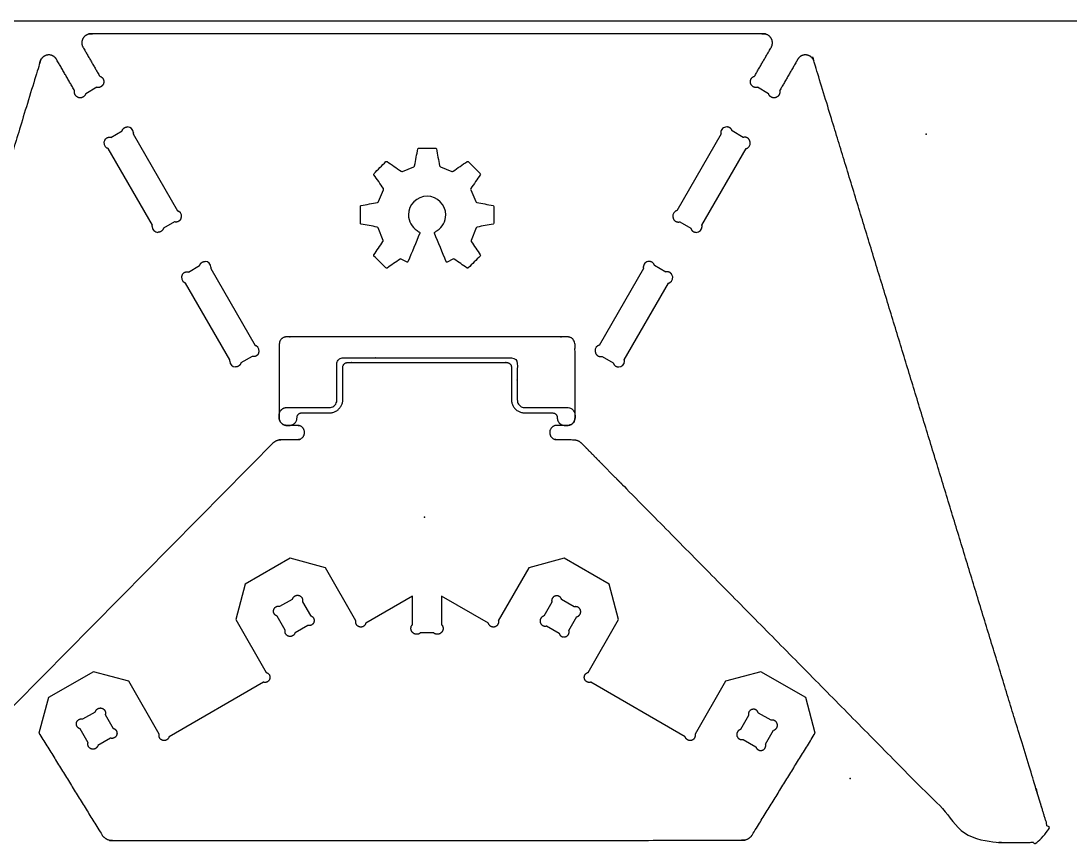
# Model space of a CAD drawing. Header units: millimetres. Extents: x 0 to 2438, y 0 to 1220.
# Drawn here: x 995 to 1702, y 665 to 1220 of the extents above; entities that cross this region are included whole.
import ezdxf

# ---------------------------------------------------------------- set-up
doc = ezdxf.new("R2010")
doc.units = ezdxf.units.MM
doc.header["$MEASUREMENT"] = 0
for name, color, linetype, true_color in [('Board Fixings', 6, 'Continuous', 0xff00ff), ('Pockets 10mm', 5, 'Continuous', 0x0000ff), ('Profile - inside', 30, 'Continuous', 0xff7f00), ('Profile - outside', 18, 'Continuous', 0x000000), ('Stock Perimeter', 1, 'Continuous', 0xff0007)]:
    doc.layers.add(name, color=color, linetype=linetype, true_color=true_color)

msp = doc.modelspace()

# ---------------------------------------------------------------- linework, layer by layer
at = {"layer": 'Board Fixings'}
for p in [(1604.95, 1143.66), (1266.65, 885.45), (1553.68, 709.36)]:
    msp.add_point(p, dxfattribs=at)
at = {"layer": 'Pockets 10mm'}
for p, q in [((1251.8, 1118.65), (1259.46, 1121.78)), ((1277.38, 1121.78), (1285.03, 1118.65)), ((1235.64, 1098.26), (1239.02, 1106.16)), ((1297.81, 1106.16), (1301.2, 1098.26)), ((1238.72, 1072.13), (1235.35, 1080.53)), ((1301.48, 1080.53), (1298.12, 1072.13)), ((1254.86, 1057.46), (1251, 1059.53)), ((1285.84, 1059.53), (1281.97, 1057.46))]:
    msp.add_line(p, q, dxfattribs=at)
for points, knots in [([(1259.46, 1121.78), (1259.72, 1121.86), (1259.97, 1122.16), (1260.02, 1122.43), (1260.73, 1126.23), (1261.44, 1130.04), (1262.15, 1133.85), (1262.2, 1134.11), (1262.46, 1134.34), (1262.74, 1134.34), (1266.52, 1134.34), (1270.31, 1134.34), (1274.1, 1134.34), (1274.37, 1134.34), (1274.64, 1134.11), (1274.69, 1133.85), (1275.4, 1130.04), (1276.11, 1126.23), (1276.81, 1122.43), (1276.87, 1122.16), (1277.12, 1121.86), (1277.38, 1121.78)], [882.443219, 882.443219, 882.443219, 882.443219, 883.443219, 883.443219, 883.443219, 895.059824, 895.059824, 895.059824, 896.059824, 896.059824, 896.059824, 907.424615, 907.424615, 907.424615, 908.424615, 908.424615, 908.424615, 920.0411, 920.0411, 920.0411, 921.0411, 921.0411, 921.0411, 921.0411]), ([(1239.02, 1106.16), (1239.15, 1106.4), (1239.12, 1106.78), (1238.97, 1107.01), (1236.82, 1110.13), (1234.68, 1113.26), (1232.54, 1116.39), (1232.38, 1116.61), (1232.41, 1116.95), (1232.61, 1117.15), (1235.28, 1119.83), (1237.96, 1122.51), (1240.64, 1125.18), (1240.84, 1125.38), (1241.18, 1125.41), (1241.4, 1125.25), (1244.58, 1123.07), (1247.76, 1120.89), (1250.94, 1118.71), (1251.17, 1118.55), (1251.56, 1118.52), (1251.8, 1118.65)], [835.865076, 835.865076, 835.865076, 835.865076, 836.865076, 836.865076, 836.865076, 848.236558, 848.236558, 848.236558, 849.236558, 849.236558, 849.236558, 860.600113, 860.600113, 860.600113, 861.600113, 861.600113, 861.600113, 873.171925, 873.171925, 873.171925, 874.171925, 874.171925, 874.171925, 874.171925]), ([(1285.03, 1118.65), (1285.28, 1118.52), (1285.67, 1118.55), (1285.89, 1118.71), (1289.07, 1120.89), (1292.25, 1123.07), (1295.43, 1125.25), (1295.66, 1125.41), (1296, 1125.38), (1296.2, 1125.18), (1298.87, 1122.51), (1301.55, 1119.83), (1304.23, 1117.15), (1304.42, 1116.95), (1304.46, 1116.61), (1304.3, 1116.39), (1302.16, 1113.26), (1300.01, 1110.13), (1297.87, 1107.01), (1297.71, 1106.78), (1297.69, 1106.4), (1297.81, 1106.16)], [929.312394, 929.312394, 929.312394, 929.312394, 930.312394, 930.312394, 930.312394, 941.883665, 941.883665, 941.883665, 942.883665, 942.883665, 942.883665, 954.24722, 954.24722, 954.24722, 955.24722, 955.24722, 955.24722, 966.619074, 966.619074, 966.619074, 967.619074, 967.619074, 967.619074, 967.619074]), ([(1223.94, 1083.1), (1223.67, 1083.15), (1223.45, 1083.42), (1223.45, 1083.69), (1223.45, 1087.48), (1223.45, 1091.27), (1223.45, 1095.05), (1223.45, 1095.33), (1223.67, 1095.59), (1223.94, 1095.64), (1227.62, 1096.33), (1231.3, 1097.01), (1234.98, 1097.7), (1235.25, 1097.75), (1235.55, 1098), (1235.64, 1098.26)], [801.678219, 801.678219, 801.678219, 801.678219, 802.678219, 802.678219, 802.678219, 814.042682, 814.042682, 814.042682, 815.042682, 815.042682, 815.042682, 826.274058, 826.274058, 826.274058, 827.274058, 827.274058, 827.274058, 827.274058]), ([(1275.19, 1078.72), (1278.67, 1080.95), (1280.99, 1084.86), (1280.99, 1089.31), (1280.99, 1096.25), (1275.36, 1101.87), (1268.42, 1101.87), (1261.48, 1101.87), (1255.85, 1096.25), (1255.85, 1089.31), (1255.85, 1084.86), (1258.16, 1080.95), (1261.65, 1078.72)], [1088.943875, 1088.943875, 1088.943875, 1088.943875, 1089.943875, 1089.943875, 1089.943875, 1090.943875, 1090.943875, 1090.943875, 1091.943875, 1091.943875, 1091.943875, 1092.943875, 1092.943875, 1092.943875, 1092.943875]), ([(1301.2, 1098.26), (1301.29, 1098), (1301.58, 1097.75), (1301.85, 1097.7), (1305.53, 1097.01), (1309.21, 1096.33), (1312.89, 1095.64), (1313.16, 1095.59), (1313.38, 1095.33), (1313.38, 1095.05), (1313.38, 1091.27), (1313.38, 1087.48), (1313.38, 1083.69), (1313.38, 1083.42), (1313.16, 1083.15), (1312.89, 1083.1), (1309.3, 1082.43), (1305.71, 1081.76), (1302.12, 1081.1), (1301.85, 1081.05), (1301.57, 1080.79), (1301.48, 1080.53)], [976.21035, 976.21035, 976.21035, 976.21035, 977.21035, 977.21035, 977.21035, 988.441081, 988.441081, 988.441081, 989.441081, 989.441081, 989.441081, 1000.805544, 1000.805544, 1000.805544, 1001.805544, 1001.805544, 1001.805544, 1012.761004, 1012.761004, 1012.761004, 1013.761004, 1013.761004, 1013.761004, 1013.761004]), ([(1235.35, 1080.53), (1235.27, 1080.79), (1234.98, 1081.05), (1234.71, 1081.1), (1231.12, 1081.76), (1227.53, 1082.43), (1223.94, 1083.1)], [1168.128217, 1168.128217, 1168.128217, 1168.128217, 1169.128217, 1169.128217, 1169.128217, 1180.083677, 1180.083677, 1180.083677, 1180.083677]), ([(1261.65, 1078.72), (1261.84, 1078.55), (1262.08, 1078.36), (1262.26, 1078.25), (1262.58, 1078.05), (1262.91, 1077.86), (1263.23, 1077.66), (1263.46, 1077.52), (1263.57, 1077.19), (1263.46, 1076.94), (1260.81, 1070.53), (1258.15, 1064.11), (1255.5, 1057.7), (1255.39, 1057.44), (1255.11, 1057.34), (1254.86, 1057.46)], [1092.943875, 1092.943875, 1092.943875, 1092.943875, 1093.943875, 1093.943875, 1093.943875, 1095.077393, 1095.077393, 1095.077393, 1096.077393, 1096.077393, 1096.077393, 1116.902593, 1116.902593, 1116.902593, 1117.902593, 1117.902593, 1117.902593, 1117.902593]), ([(1281.97, 1057.46), (1281.73, 1057.34), (1281.44, 1057.44), (1281.34, 1057.7), (1278.68, 1064.11), (1276.03, 1070.53), (1273.38, 1076.94), (1273.27, 1077.19), (1273.38, 1077.52), (1273.61, 1077.66), (1273.93, 1077.86), (1274.25, 1078.05), (1274.58, 1078.25), (1274.75, 1078.36), (1275, 1078.55), (1275.19, 1078.72)], [1063.985716, 1063.985716, 1063.985716, 1063.985716, 1064.985716, 1064.985716, 1064.985716, 1085.810916, 1085.810916, 1085.810916, 1086.810916, 1086.810916, 1086.810916, 1087.943875, 1087.943875, 1087.943875, 1088.943875, 1088.943875, 1088.943875, 1088.943875]), ([(1251, 1059.53), (1250.77, 1059.66), (1250.39, 1059.65), (1250.16, 1059.5), (1247.24, 1057.49), (1244.32, 1055.49), (1241.4, 1053.49), (1241.18, 1053.33), (1240.83, 1053.36), (1240.64, 1053.56), (1237.96, 1056.24), (1235.28, 1058.91), (1232.6, 1061.59), (1232.41, 1061.79), (1232.38, 1062.13), (1232.53, 1062.36), (1234.57, 1065.33), (1236.61, 1068.3), (1238.65, 1071.27), (1238.81, 1071.5), (1238.84, 1071.88), (1238.72, 1072.13)], [1122.280868, 1122.280868, 1122.280868, 1122.280868, 1123.280868, 1123.280868, 1123.280868, 1133.903322, 1133.903322, 1133.903322, 1134.903322, 1134.903322, 1134.903322, 1146.267804, 1146.267804, 1146.267804, 1147.267804, 1147.267804, 1147.267804, 1158.080927, 1158.080927, 1158.080927, 1159.080927, 1159.080927, 1159.080927, 1159.080927]), ([(1298.12, 1072.13), (1298, 1071.88), (1298.03, 1071.5), (1298.18, 1071.27), (1300.22, 1068.3), (1302.26, 1065.33), (1304.3, 1062.36), (1304.46, 1062.13), (1304.43, 1061.79), (1304.23, 1061.59), (1301.55, 1058.91), (1298.87, 1056.24), (1296.2, 1053.56), (1296, 1053.36), (1295.66, 1053.33), (1295.43, 1053.49), (1292.51, 1055.49), (1289.59, 1057.49), (1286.68, 1059.5), (1286.45, 1059.65), (1286.07, 1059.66), (1285.84, 1059.53)], [1022.808294, 1022.808294, 1022.808294, 1022.808294, 1023.808294, 1023.808294, 1023.808294, 1034.621045, 1034.621045, 1034.621045, 1035.621045, 1035.621045, 1035.621045, 1046.985528, 1046.985528, 1046.985528, 1047.985528, 1047.985528, 1047.985528, 1058.607441, 1058.607441, 1058.607441, 1059.607441, 1059.607441, 1059.607441, 1059.607441])]:
    msp.add_open_spline(points, degree=3, knots=knots, dxfattribs=at)
msp.add_rational_spline([(1180.68, 952.63), (1180.68, 947.42), (1175.68, 947.42), (1174.68, 947.42), (1173.68, 947.42), (1168.68, 947.42), (1168.68, 952.42), (1168.68, 977.24), (1168.68, 1002.07), (1168.68, 1007.07), (1173.68, 1007.07), (1268.42, 1007.07), (1363.16, 1007.07), (1368.16, 1007.07), (1368.16, 1002.07), (1368.16, 977.24), (1368.16, 952.42), (1368.16, 947.42), (1363.16, 947.42), (1362.16, 947.42), (1361.16, 947.42), (1356.16, 947.42), (1356.16, 952.63), (1356.16, 955.84), (1353.16, 955.84), (1343.71, 955.84), (1334.25, 955.84), (1325.25, 955.84), (1325.25, 964.84), (1325.25, 975.79), (1325.25, 986.74), (1325.25, 989.74), (1322.25, 989.74), (1268.42, 989.74), (1214.58, 989.74), (1211.58, 989.74), (1211.58, 986.74), (1211.58, 975.79), (1211.58, 964.84), (1211.58, 955.84), (1202.58, 955.84), (1193.13, 955.84), (1183.68, 955.84), (1180.68, 955.84), (1180.68, 952.63)], [1, 0.707106781187, 1, 1, 1, 0.707106781187, 1, 1, 1, 0.707106781187, 1, 1, 1, 0.707106781187, 1, 1, 1, 0.707106781186, 1, 1, 1, 0.707106781187, 1, 0.707106781187, 1, 1, 1, 0.707106781186, 1, 1, 1, 0.707106781187, 1, 1, 1, 0.707106781186, 1, 1, 1, 0.707106781186, 1, 1, 1, 0.707106781187, 1], degree=2, knots=[18.453531, 18.453531, 18.453531, 26.306075, 26.306075, 28.306075, 28.306075, 36.158619, 36.158619, 85.810734, 85.810734, 93.663279, 93.663279, 283.146266, 283.146266, 290.99881, 290.99881, 340.650925, 340.650925, 348.503469, 348.503469, 350.503469, 350.503469, 358.356014, 358.356014, 363.068403, 363.068403, 381.975518, 381.975518, 396.108322, 396.108322, 418.01347, 418.01347, 422.724472, 422.724472, 530.393228, 530.393228, 535.10423, 535.10423, 557.009379, 557.009379, 571.142183, 571.142183, 590.049298, 590.049298, 594.761687, 594.761687, 594.761687], dxfattribs=at)
at = {"layer": 'Profile - inside'}
for p, q in [((1055.23, 1141.53), (1062.72, 1145.86)), ((1070.17, 1143.86), (1100.07, 1092.08)), ((1466.67, 1143.86), (1436.77, 1092.08)), ((1481.61, 1141.53), (1474.12, 1145.86)), ((1083.14, 1082.3), (1053.24, 1134.08)), ((1453.7, 1082.3), (1483.6, 1134.08)), ((1098.07, 1084.62), (1090.58, 1080.3)), ((1438.77, 1084.62), (1446.25, 1080.3)), ((1107.55, 1050.8), (1115.04, 1055.13)), ((1429.29, 1050.8), (1421.8, 1055.13)), ((1122.49, 1053.13), (1152.39, 1001.35)), ((1414.35, 1053.13), (1384.44, 1001.35)), ((1135.46, 991.57), (1105.56, 1043.36)), ((1401.37, 991.57), (1431.28, 1043.36)), ((1150.39, 993.9), (1142.91, 989.57)), ((1386.44, 993.9), (1393.93, 989.57)), ((1169.16, 825.49), (1177.72, 830.38)), ((1184.34, 828.58), (1189.71, 819.16)), ((1352.52, 828.25), (1347.11, 818.86)), ((1367.68, 825.11), (1359.14, 830.04)), ((1172.73, 809.46), (1167.35, 818.88)), ((1364.05, 809.1), (1369.46, 818.49)), ((1187.91, 812.55), (1179.35, 807.66)), ((1348.89, 812.24), (1357.43, 807.32)), ((1036.22, 749.51), (1044.78, 754.4)), ((1051.4, 752.59), (1056.78, 743.18)), ((1485.17, 751.76), (1479.75, 742.37)), ((1500.33, 748.62), (1491.79, 753.54)), ((1039.79, 733.48), (1034.41, 742.89)), ((1054.97, 736.56), (1046.41, 731.67)), ((1481.53, 735.75), (1490.08, 730.82)), ((1496.7, 732.6), (1502.11, 742))]:
    msp.add_line(p, q, dxfattribs=at)
for centre, start, end in [((1066.39, 1144.68), 0.01456, 90.01456), ((1470.44, 1144.68), 89.98544, 179.98544), ((1054.4, 1137.76), 150.01456, 240.01456), ((1482.44, 1137.76), 299.98544, 29.98544), ((1098.9, 1088.39), 329.99144, 59.99144), ((1437.94, 1088.39), 120.00856, 210.00856), ((1086.91, 1081.47), 179.99144, 269.99144), ((1449.93, 1081.47), 270.00856, 0.00856), ((1118.72, 1053.96), 0.01456, 90.01456), ((1418.12, 1053.96), 89.98544, 179.98544), ((1106.72, 1047.03), 150.01456, 240.01456), ((1430.11, 1047.03), 299.98544, 29.98544), ((1151.22, 997.67), 329.99144, 59.99144), ((1385.62, 997.67), 120.00856, 210.00856), ((1139.23, 990.74), 179.99144, 269.99144), ((1397.61, 990.74), 270.00856, 0.00856)]:
    msp.add_arc(centre, 3.93, start, end, dxfattribs=at)
for points, weights in [([(1062.72, 1145.86), (1063.38, 1148.61), (1066.39, 1148.61)], [0.914480993369, 0.759093770452, 0.99999965519]), ([(1474.12, 1145.86), (1473.45, 1148.61), (1470.44, 1148.61)], [0.914480993369, 0.759093770452, 0.99999965519]), ([(1051, 1139.72), (1052.51, 1142.34), (1055.23, 1141.53)], [0.999999770001, 0.758844459852, 0.914802986509]), ([(1070.32, 1144.69), (1070.32, 1144.17), (1070.17, 1143.86)], [0.999999950856, 0.948648933379, 0.91530398577]), ([(1466.51, 1144.69), (1466.51, 1144.17), (1466.67, 1143.86)], [0.999999950856, 0.948648933379, 0.91530398577]), ([(1485.84, 1139.72), (1484.33, 1142.34), (1481.61, 1141.53)], [0.999999770001, 0.758844459852, 0.914802986509]), ([(1053.24, 1134.08), (1052.88, 1134.1), (1052.44, 1134.36)], [0.915068393826, 0.948467354884, 0.999999950683]), ([(1483.6, 1134.08), (1483.95, 1134.1), (1484.4, 1134.36)], [0.915068393826, 0.948467346921, 0.999999926111]), ([(1100.07, 1092.08), (1100.42, 1092.05), (1100.86, 1091.8)], [0.91530398577, 0.948648933379, 0.999999950856]), ([(1436.77, 1092.08), (1436.42, 1092.05), (1435.98, 1091.8)], [0.91530398577, 0.948648933379, 0.999999950856]), ([(1102.3, 1086.43), (1100.79, 1083.82), (1098.07, 1084.62)], [0.99999965513, 0.758968127083, 0.914643184188]), ([(1434.54, 1086.43), (1436.04, 1083.82), (1438.77, 1084.62)], [0.99999965513, 0.758968184549, 0.914643109956]), ([(1082.98, 1081.47), (1082.98, 1081.99), (1083.14, 1082.3)], [0.999999926025, 0.948287705401, 0.914835758084]), ([(1090.58, 1080.3), (1089.92, 1077.54), (1086.9, 1077.54)], [0.914823286124, 0.758828766724, 0.999999770001]), ([(1446.25, 1080.3), (1446.92, 1077.54), (1449.93, 1077.54)], [0.914823286124, 0.758828766724, 0.999999770001]), ([(1453.86, 1081.47), (1453.86, 1081.99), (1453.7, 1082.3)], [0.999999926025, 0.948287705401, 0.914835758084]), ([(1115.04, 1055.13), (1115.7, 1057.89), (1118.72, 1057.89)], [0.914480993369, 0.759093770452, 0.99999965519]), ([(1421.8, 1055.13), (1421.13, 1057.89), (1418.12, 1057.89)], [0.914480993369, 0.759093770452, 0.99999965519]), ([(1103.32, 1049), (1104.83, 1051.61), (1107.55, 1050.8)], [0.999999770001, 0.758844517348, 0.914802912143]), ([(1122.65, 1053.96), (1122.65, 1053.44), (1122.49, 1053.13)], [0.999999950856, 0.948648921136, 0.91530396987]), ([(1414.19, 1053.96), (1414.19, 1053.44), (1414.35, 1053.13)], [0.999999950856, 0.948648933379, 0.91530398577]), ([(1433.52, 1049), (1432.01, 1051.61), (1429.29, 1050.8)], [0.999999770001, 0.758844459852, 0.914802986509]), ([(1105.56, 1043.36), (1105.21, 1043.37), (1104.76, 1043.63)], [0.915068393826, 0.948467354884, 0.999999950683]), ([(1431.28, 1043.36), (1431.63, 1043.37), (1432.08, 1043.63)], [0.915068393826, 0.948467346921, 0.999999926111]), ([(1152.39, 1001.35), (1152.74, 1001.33), (1153.18, 1001.07)], [0.91530396987, 0.948648921136, 0.999999950856]), ([(1384.44, 1001.35), (1384.1, 1001.33), (1383.65, 1001.07)], [0.91530398577, 0.948648933379, 0.999999950856]), ([(1135.3, 990.74), (1135.3, 991.26), (1135.46, 991.57)], [0.999999926025, 0.948287705401, 0.914835758084]), ([(1154.62, 995.7), (1153.11, 993.09), (1150.39, 993.9)], [0.99999965513, 0.758968184549, 0.914643109956]), ([(1382.22, 995.7), (1383.72, 993.09), (1386.44, 993.9)], [0.99999965513, 0.758968184549, 0.914643109956]), ([(1401.54, 990.74), (1401.54, 991.26), (1401.37, 991.57)], [0.999999926025, 0.948287705401, 0.914835758084]), ([(1142.91, 989.57), (1142.24, 986.81), (1139.23, 986.81)], [0.914823286124, 0.758828766724, 0.999999770001]), ([(1393.93, 989.57), (1394.59, 986.81), (1397.61, 986.81)], [0.914823286124, 0.758828766724, 0.999999770001])]:
    msp.add_rational_spline(points, weights, degree=2, dxfattribs=at)
for points, weights, knots in [([(1177.72, 830.38), (1178.09, 831.75), (1179.33, 832.46), (1182.31, 834.16), (1184.01, 831.18), (1184.71, 829.95), (1184.34, 828.58)], [0.853553390596, 0.853553961879, 1, 0.707106781187, 1, 0.853553539881, 0.853553390593], [11.2935036, 11.2935036, 11.2935036, 11.3995321, 11.3995321, 11.6115898, 11.6115898, 11.7176186, 11.7176186, 11.7176186]), ([(1359.14, 830.04), (1358.77, 831.41), (1357.54, 832.12), (1354.57, 833.83), (1352.86, 830.86), (1352.15, 829.63), (1352.52, 828.25)], [0.853553390596, 0.853553961879, 1, 0.707106781187, 1, 0.853553539881, 0.853553390593], [11.2935036, 11.2935036, 11.2935036, 11.3995321, 11.3995321, 11.6115898, 11.6115898, 11.7176186, 11.7176186, 11.7176186]), ([(1167.35, 818.88), (1165.98, 819.25), (1165.28, 820.49), (1163.58, 823.46), (1166.56, 825.16), (1167.79, 825.87), (1169.16, 825.49)], [0.853553390593, 0.853553460424, 1, 0.707106781187, 1, 0.853553926963, 0.853553390595], [10.481226, 10.481226, 10.481226, 10.5872548, 10.5872548, 10.7993125, 10.7993125, 10.905341, 10.905341, 10.905341]), ([(1369.46, 818.49), (1370.84, 818.86), (1371.55, 820.09), (1373.26, 823.06), (1370.29, 824.77), (1369.06, 825.48), (1367.68, 825.11)], [0.853553390593, 0.853553460424, 1, 0.707106781187, 1, 0.853553926963, 0.853553390595], [10.481226, 10.481226, 10.481226, 10.5872548, 10.5872548, 10.7993125, 10.7993125, 10.905341, 10.905341, 10.905341]), ([(1189.71, 819.16), (1191.08, 818.79), (1191.79, 817.55), (1193.49, 814.58), (1190.51, 812.88), (1189.28, 812.17), (1187.91, 812.55)], [0.853553390594, 0.8535535956, 1, 0.707106781187, 1, 0.853553996794, 0.853553390596], [12.1444845, 12.1444845, 12.1444845, 12.2505133, 12.2505133, 12.4625711, 12.4625711, 12.5685995, 12.5685995, 12.5685995]), ([(1347.11, 818.86), (1345.73, 818.49), (1345.02, 817.26), (1343.31, 814.29), (1346.28, 812.58), (1347.51, 811.87), (1348.89, 812.24)], [0.853553390594, 0.8535535956, 1, 0.707106781187, 1, 0.853553961879, 0.853553390596], [12.1444845, 12.1444845, 12.1444845, 12.2505133, 12.2505133, 12.462571, 12.462571, 12.5685995, 12.5685995, 12.5685995]), ([(1179.35, 807.66), (1178.97, 806.29), (1177.74, 805.58), (1174.76, 803.88), (1173.06, 806.86), (1172.36, 808.09), (1172.73, 809.46)], [0.853553390596, 0.853553961879, 1, 0.707106781187, 1, 0.853559350095, 0.853553390836], [9.630245, 9.630245, 9.630245, 9.7362745, 9.7362745, 9.9483344, 9.9483344, 10.05436, 10.05436, 10.05436]), ([(1357.43, 807.32), (1357.8, 805.94), (1359.03, 805.23), (1362, 803.52), (1363.71, 806.49), (1364.42, 807.72), (1364.05, 809.1)], [0.853553390596, 0.853553961879, 1, 0.707106781187, 1, 0.853559385009, 0.853553390839], [9.630245, 9.630245, 9.630245, 9.7362745, 9.7362745, 9.9483344, 9.9483344, 10.05436, 10.05436, 10.05436]), ([(1044.78, 754.4), (1045.16, 755.77), (1046.39, 756.47), (1049.37, 758.18), (1051.07, 755.2), (1051.77, 753.96), (1051.4, 752.59)], [0.853553390596, 0.853553961879, 1, 0.707106781187, 1, 0.85355347005, 0.853553390593], [11.2935036, 11.2935036, 11.2935036, 11.399532, 11.399532, 11.6115898, 11.6115898, 11.7176186, 11.7176186, 11.7176186]), ([(1491.79, 753.54), (1491.42, 754.92), (1490.19, 755.62), (1487.22, 757.34), (1485.51, 754.37), (1484.8, 753.13), (1485.17, 751.76)], [0.853553390595, 0.853553926963, 1, 0.707106781187, 1, 0.85355347005, 0.853553390593], [11.2935036, 11.2935036, 11.2935036, 11.3995321, 11.3995321, 11.6115898, 11.6115898, 11.7176186, 11.7176186, 11.7176186]), ([(1034.41, 742.89), (1033.04, 743.27), (1032.34, 744.5), (1030.64, 747.48), (1033.62, 749.18), (1034.85, 749.88), (1036.22, 749.51)], [0.853553390593, 0.85355349534, 1, 0.707106781187, 1, 0.853553926963, 0.853553390595], [10.481226, 10.481226, 10.481226, 10.5872548, 10.5872548, 10.7993125, 10.7993125, 10.905341, 10.905341, 10.905341]), ([(1056.78, 743.18), (1058.15, 742.81), (1058.85, 741.57), (1060.55, 738.59), (1057.57, 736.89), (1056.34, 736.19), (1054.97, 736.56)], [0.853553390594, 0.853553630516, 1, 0.707106781187, 1, 0.85355403171, 0.853553390596], [12.1444845, 12.1444845, 12.1444845, 12.2505133, 12.2505133, 12.4625711, 12.4625711, 12.5685995, 12.5685995, 12.5685995]), ([(1502.11, 742), (1503.48, 742.37), (1504.19, 743.6), (1505.9, 746.57), (1502.93, 748.28), (1501.7, 748.99), (1500.33, 748.62)], [0.853553390593, 0.85355349534, 1, 0.707106781187, 1, 0.853553926963, 0.853553390595], [10.481226, 10.481226, 10.481226, 10.5872548, 10.5872548, 10.7993125, 10.7993125, 10.905341, 10.905341, 10.905341]), ([(1479.75, 742.37), (1478.38, 742), (1477.67, 740.77), (1475.96, 737.8), (1478.93, 736.09), (1480.16, 735.38), (1481.53, 735.75)], [0.853553390594, 0.8535535956, 1, 0.707106781187, 1, 0.853553996794, 0.853553390596], [12.1444845, 12.1444845, 12.1444845, 12.2505133, 12.2505133, 12.4625711, 12.4625711, 12.5685995, 12.5685995, 12.5685995]), ([(1046.41, 731.67), (1046.03, 730.3), (1044.8, 729.6), (1041.82, 727.9), (1040.12, 730.88), (1039.42, 732.11), (1039.79, 733.48)], [0.853553390596, 0.853553961879, 1, 0.707106781187, 1, 0.853559385009, 0.853553390839], [9.630245, 9.630245, 9.630245, 9.7362745, 9.7362745, 9.9483344, 9.9483344, 10.05436, 10.05436, 10.05436]), ([(1490.08, 730.82), (1490.44, 729.45), (1491.67, 728.74), (1494.65, 727.03), (1496.36, 730), (1497.07, 731.23), (1496.7, 732.6)], [0.853553390596, 0.853553961879, 1, 0.707106781187, 1, 0.853559419923, 0.853553390842], [9.630245, 9.630245, 9.630245, 9.7362745, 9.7362745, 9.9483344, 9.9483344, 10.05436, 10.05436, 10.05436])]:
    msp.add_rational_spline(points, weights, degree=2, knots=knots, dxfattribs=at)
at = {"layer": 'Profile - outside'}
for p, q in [((1045.67, 1175.3), (1038.17, 1170.98)), ((1498.67, 1170.98), (1491.17, 1175.3)), ((1175.97, 857.84), (1145.71, 840.39)), ((1199.82, 851.44), (1175.97, 857.84)), ((1360.86, 857.85), (1337.01, 851.44)), ((1391.12, 840.39), (1360.86, 857.85)), ((1220.4, 815.77), (1199.82, 851.44)), ((1337.01, 851.44), (1316.43, 815.77)), ((1145.71, 840.39), (1139.32, 816.53)), ((1397.52, 816.54), (1391.12, 840.39)), ((1258.57, 832.19), (1227.02, 813.99)), ((1258.58, 813.13), (1258.57, 832.19)), ((1309.81, 813.99), (1278.13, 832.22)), ((1278.13, 832.22), (1278.13, 813.14)), ((1139.32, 816.53), (1159.89, 780.87)), ((1376.94, 780.88), (1397.52, 816.54)), ((1272.68, 807.68), (1264.02, 807.68)), ((1043.34, 781.34), (1013.09, 763.89)), ((1067.19, 774.94), (1043.34, 781.34)), ((1493.49, 781.36), (1469.64, 774.96)), ((1523.75, 763.91), (1493.49, 781.36)), ((1087.77, 739.27), (1067.19, 774.94)), ((1158.11, 774.25), (1094.39, 737.5)), ((1442.45, 737.51), (1378.72, 774.26)), ((1469.64, 774.96), (1449.07, 739.29)), ((1013.09, 763.89), (1006.69, 740.04)), ((1530.15, 740.06), (1523.75, 763.91))]:
    msp.add_line(p, q, dxfattribs=at)
for points, weights, knots in [([(1489.18, 1182.75), (1494.82, 1192.51), (1500.46, 1202.28), (1502.19, 1205.28), (1500.46, 1208.28), (1498.72, 1211.28), (1495.26, 1211.28), (1268.42, 1211.28), (1041.58, 1211.28), (1038.11, 1211.28), (1036.38, 1208.28), (1034.65, 1205.28), (1036.38, 1202.28), (1042.02, 1192.51), (1047.66, 1182.75)], [0.999291590934, 0.999291590934, 0.999291590934, 0.865424506899, 0.999291590934, 0.865424506899, 0.999291590934, 0.999291590934, 0.999291590934, 0.865424506899, 0.999291590934, 0.865424506899, 0.999291590934, 0.999291590934, 0.999291590934], [2514.149977, 2514.149977, 2514.149977, 2536.702105, 2536.702105, 2542.984988, 2542.984988, 2549.26787, 2549.26787, 3002.949891, 3002.949891, 3009.232773, 3009.232773, 3015.515656, 3015.515656, 3038.067783, 3038.067783, 3038.067783]), ([(1030.72, 1172.97), (1024.61, 1183.55), (1018.5, 1194.13), (1016.53, 1197.54), (1012.63, 1197.09), (1008.72, 1196.65), (1007.57, 1192.89), (928.41, 933.7), (849.26, 674.51), (848.33, 671.45), (850.23, 668.88), (852.13, 666.31), (855.62, 666.31), (856.05, 666.31), (856.48, 666.31), (875.5, 666.31), (894.51, 666.31), (898.71, 666.31), (901.65, 669.29), (1032.98, 802.35), (1164.31, 935.41)], [1.00000026049, 1.00000026049, 1.00000026049, 0.836236819065, 1.00000026049, 0.836236819065, 1.00000026049, 1.00000026049, 1.00000026049, 0.893028841688, 1.00000051553, 0.893028739672, 1.00000046453, 1.00000046453, 1.00000046453, 1.00000046453, 1.00000046453, 0.922623834327, 1.00000046453, 1.00000046453, 1.00000046453], [3052.032784, 3052.032784, 3052.032784, 3076.46859, 3076.46859, 3083.433538, 3083.433538, 3090.398486, 3090.398486, 3632.40443, 3632.40443, 3632.637813, 3632.637813, 3632.871196, 3632.871196, 3633.445516, 3633.445516, 3671.477174, 3671.477174, 3679.415952, 3679.415952, 4053.325757, 4053.325757, 4053.325757]), ([(1164.31, 935.41), (1166.66, 937.79), (1170, 937.79), (1175.47, 937.79), (1180.93, 937.79), (1185.74, 937.79), (1185.74, 942.6), (1185.74, 947.42), (1180.93, 947.42), (1177.3, 947.42), (1173.68, 947.42), (1168.68, 947.42), (1168.68, 952.42), (1168.68, 953.42), (1168.68, 954.42), (1168.68, 959.42), (1173.68, 959.42), (1188.13, 959.42), (1202.58, 959.42), (1207.58, 959.42), (1207.58, 964.42), (1207.58, 966.03), (1207.58, 967.64), (1207.58, 978.31), (1207.58, 988.99), (1207.58, 992.99), (1211.58, 992.99), (1268.42, 992.99), (1325.25, 992.99), (1329.25, 992.99), (1329.25, 988.99), (1329.25, 978.31), (1329.25, 967.64), (1329.25, 966.03), (1329.25, 964.42), (1329.25, 959.42), (1334.25, 959.42), (1348.71, 959.42), (1363.16, 959.42), (1368.16, 959.42), (1368.16, 954.42), (1368.16, 953.42), (1368.16, 952.42), (1368.16, 947.42), (1363.16, 947.42), (1359.53, 947.42), (1355.91, 947.42), (1351.09, 947.42), (1351.09, 942.6), (1351.09, 937.79), (1355.91, 937.79), (1361.37, 937.79), (1366.83, 937.79), (1370.18, 937.79), (1372.53, 935.41), (1503.86, 802.35), (1635.19, 669.29), (1638.13, 666.31), (1642.32, 666.31), (1661.34, 666.31), (1680.35, 666.31), (1680.78, 666.31), (1681.22, 666.31), (1684.7, 666.31), (1686.61, 668.88), (1688.51, 671.45), (1687.58, 674.51), (1608.42, 933.7), (1529.27, 1192.89), (1528.12, 1196.65), (1524.21, 1197.09), (1520.3, 1197.54), (1518.34, 1194.13), (1512.23, 1183.55), (1506.12, 1172.97)], [1, 0.922623405743, 1, 1, 1, 0.707106781187, 1, 0.707106781187, 1, 1, 1, 0.707106781187, 1, 1, 1, 0.707106781187, 1, 1, 1, 0.707106781187, 1, 1, 1, 1, 1, 0.707106781187, 1, 1, 1, 0.707106781187, 1, 1, 1, 1, 1, 0.707106781186, 1, 1, 1, 0.707106949774, 1.00000013966, 1.00000013966, 1.00000013966, 0.707106879943, 1.00000013966, 1.00000013966, 1.00000013966, 0.707106879943, 1.00000013966, 0.707106879943, 1.00000013966, 1.00000013966, 1.00000013966, 0.922623534599, 1.00000013966, 1.00000013966, 1.00000013966, 0.922623534599, 1.00000013966, 1.00000013966, 1.00000013966, 1.00000013966, 1.00000013966, 0.893028449559, 1.00000019067, 0.893028526071, 0.999999986638, 0.999999986638, 0.999999986638, 0.836236590056, 0.999999986638, 0.836236590056, 0.999999986638, 0.999999986638, 0.999999986638], [1170.379693, 1170.379693, 1170.379693, 1176.715191, 1176.715191, 1177.145389, 1177.145389, 1184.706957, 1184.706957, 1192.268524, 1192.268524, 1192.478122, 1192.478122, 1200.332103, 1200.332103, 1202.332103, 1202.332103, 1210.186085, 1210.186085, 1239.0932, 1239.0932, 1246.947181, 1246.947181, 1250.168236, 1250.168236, 1271.518284, 1271.518284, 1277.80147, 1277.80147, 1391.470226, 1391.470226, 1397.753412, 1397.753412, 1419.10346, 1419.10346, 1422.324515, 1422.324515, 1430.178496, 1430.178496, 1459.085611, 1459.085611, 1466.939593, 1466.939593, 1468.939593, 1468.939593, 1476.793575, 1476.793575, 1477.003172, 1477.003172, 1484.56474, 1484.56474, 1492.126307, 1492.126307, 1492.556506, 1492.556506, 1498.892003, 1498.892003, 1872.801808, 1872.801808, 1880.740587, 1880.740587, 1918.772244, 1918.772244, 1919.346565, 1919.346565, 1919.579948, 1919.579948, 1919.813331, 1919.813331, 2461.819275, 2461.819275, 2468.784223, 2468.784223, 2475.749171, 2475.749171, 2500.184977, 2500.184977, 2500.184977]), ([(1047.66, 1182.75), (1048.01, 1182.73), (1048.46, 1182.48), (1051.86, 1180.51), (1049.9, 1177.11), (1048.39, 1174.5), (1045.67, 1175.3)], [0.999291590934, 1.03583174274, 1.09231790091, 0.772385394945, 1.09231790091, 0.828882906907, 0.999278344932], [3038.067783, 3038.067783, 3038.067783, 3038.302191, 3038.302191, 3039.629853, 3039.629853, 3040.723107, 3040.723107, 3040.723107]), ([(1491.17, 1175.3), (1488.45, 1174.5), (1486.94, 1177.11), (1484.98, 1180.51), (1488.38, 1182.48), (1488.83, 1182.73), (1489.18, 1182.75)], [0.99927813974, 0.828882655453, 1.09231792784, 0.77238541399, 1.09231792784, 1.03583175146, 0.999291590934], [2511.494654, 2511.494654, 2511.494654, 2512.587908, 2512.587908, 2513.91557, 2513.91557, 2514.149977, 2514.149977, 2514.149977]), ([(1038.17, 1170.98), (1037.51, 1168.22), (1034.49, 1168.22), (1030.56, 1168.22), (1030.56, 1172.15), (1030.56, 1172.66), (1030.72, 1172.97)], [0.999278344932, 0.829198385725, 1.09253332861, 0.772537725335, 1.09253332861, 1.03643070132, 1.00000026049], [3049.37746, 3049.37746, 3049.37746, 3050.470715, 3050.470715, 3051.798376, 3051.798376, 3052.032784, 3052.032784, 3052.032784]), ([(1506.12, 1172.97), (1506.27, 1172.66), (1506.27, 1172.15), (1506.27, 1168.22), (1502.34, 1168.22), (1499.33, 1168.22), (1498.67, 1170.98)], [0.999999986638, 1.03643042674, 1.09253306737, 0.77253754061, 1.09253306737, 0.829198386088, 0.99927813974], [2500.184977, 2500.184977, 2500.184977, 2500.419384, 2500.419384, 2501.747046, 2501.747046, 2502.8403, 2502.8403, 2502.8403]), ([(1227.02, 813.99), (1226.34, 811.45), (1223.71, 811.45), (1220.28, 811.45), (1220.28, 814.88), (1220.28, 815.33), (1220.4, 815.77)], [0.914983002244, 0.759157742254, 1.00030863953, 0.70732502229, 1.00030863953, 0.948528199142, 0.91505058423], [4468.882088, 4468.882088, 4468.882088, 4469.0566298, 4469.0566298, 4469.2686873, 4469.2686873, 4469.3061653, 4469.3061653, 4469.3061653]), ([(1316.43, 815.77), (1316.55, 815.34), (1316.55, 814.88), (1316.55, 811.46), (1313.12, 811.46), (1310.49, 811.46), (1309.81, 813.99)], [0.91505055782, 0.948528167564, 1.00030859321, 0.707324989537, 1.00030859321, 0.75915782209, 0.914982811268], [5804.95329, 5804.95329, 5804.95329, 5804.990768, 5804.990768, 5805.2028256, 5805.2028256, 5805.3773673, 5805.3773673, 5805.3773673]), ([(1264.02, 807.68), (1262.07, 805.62), (1259.46, 807.13), (1256.05, 809.1), (1258.02, 812.5)], [0.914322146858, 0.758413200232, 0.999452052409, 0.706719393522, 0.999451912824], [5872.324442, 5872.324442, 5872.324442, 5873.417696, 5873.417696, 5874.745358, 5874.745358, 5874.745358]), ([(1278.13, 813.14), (1278.42, 812.94), (1278.68, 812.5), (1280.64, 809.1), (1277.24, 807.13), (1274.63, 805.63), (1272.68, 807.68)], [0.914982811268, 0.948316054629, 0.999649049952, 0.706858622029, 0.999649049952, 0.758701895123, 0.914322146858], [5861.014765, 5861.014765, 5861.014765, 5861.249173, 5861.249173, 5862.576834, 5862.576834, 5863.670089, 5863.670089, 5863.670089]), ([(1159.89, 780.87), (1162.43, 780.19), (1162.43, 777.56), (1162.43, 774.13), (1159, 774.13), (1158.55, 774.13), (1158.11, 774.25)], [0.91505058423, 0.759106041639, 1.00030903437, 0.707325301485, 1.00030903437, 0.94847640079, 0.914983501484], [4635.9747998, 4635.9747998, 4635.9747998, 4636.1493793, 4636.1493793, 4636.3614369, 4636.3614369, 4636.3989527, 4636.3989527, 4636.3989527]), ([(1378.72, 774.26), (1378.28, 774.14), (1377.83, 774.14), (1374.4, 774.14), (1374.4, 777.57), (1374.4, 780.2), (1376.94, 780.88)], [0.914983459105, 0.948476361057, 1.0003090055, 0.70732528107, 1.0003090055, 0.759106019729, 0.91505055782], [5637.8605027, 5637.8605027, 5637.8605027, 5637.8980184, 5637.8980184, 5638.1100761, 5638.1100761, 5638.2846555, 5638.2846555, 5638.2846555]), ([(1006.69, 740.04), (1027.9, 705.77), (1049.11, 671.49), (1051.45, 667.7), (1055.91, 667.7), (1268.42, 667.71), (1480.93, 667.72), (1485.4, 667.72), (1487.74, 671.52), (1508.95, 705.79), (1530.15, 740.06)], [0.915013625849, 0.915013625849, 0.915013625849, 0.799308268458, 0.915013625849, 0.915013625849, 0.915013625849, 0.798993022525, 0.915013625849, 0.915013625849, 0.915013625849], [4835.874787, 4835.874787, 4835.874787, 4916.48331, 4916.48331, 4924.616939, 4924.616939, 5349.642517, 5349.642517, 5357.787463, 5357.787463, 5438.384668, 5438.384668, 5438.384668]), ([(1094.39, 737.5), (1093.71, 734.96), (1091.08, 734.96), (1087.65, 734.96), (1087.65, 738.39), (1087.65, 738.84), (1087.77, 739.27)], [0.914983501484, 0.759143152838, 1.00029895566, 0.707318174763, 1.00029895566, 0.948497282756, 0.915013625849], [4709.9585598, 4709.9585598, 4709.9585598, 4710.1331068, 4710.1331068, 4710.3451643, 4710.3451643, 4710.382658, 4710.382658, 4710.382658]), ([(1449.07, 739.29), (1449.19, 738.85), (1449.19, 738.4), (1449.19, 734.97), (1445.76, 734.97), (1443.13, 734.97), (1442.45, 737.51)], [0.915013625849, 0.948497291157, 1.00029899057, 0.707318199447, 1.00029899057, 0.759143236827, 0.914983459105], [5563.8767973, 5563.8767973, 5563.8767973, 5563.914291, 5563.914291, 5564.1263486, 5564.1263486, 5564.3008956, 5564.3008956, 5564.3008956])]:
    msp.add_rational_spline(points, weights, degree=2, knots=knots, dxfattribs=at)
msp.add_rational_spline([(1258.02, 812.5), (1258.28, 812.95), (1258.58, 813.13)], [0.999999901421, 0.948401439006, 0.914983002244], degree=2, dxfattribs=at)
at = {"layer": 'Stock Perimeter'}
msp.add_line((0, 1220), (2438, 1220), dxfattribs=at)

doc.saveas('drawing.dxf')
